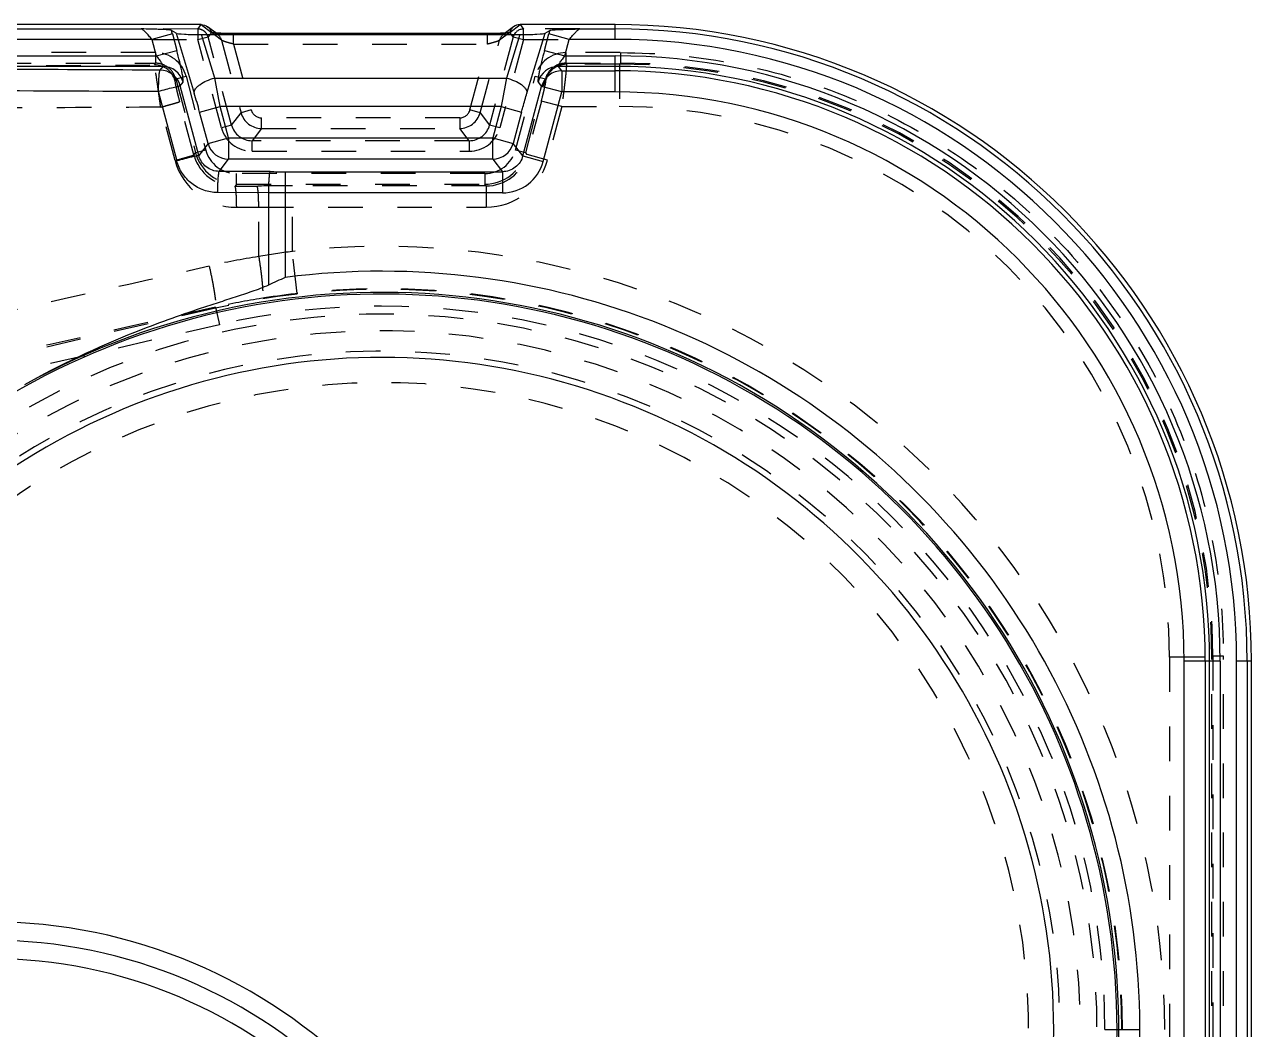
# Model space of a CAD drawing. Header units: millimetres. Extents: x 1727 to 4210, y -6182 to 759.
# Drawn here: x 2837.4 to 2895.3, y -463.1 to -415.7 of the extents above; entities that cross this region are included whole.
import ezdxf

# ---------------------------------------------------------------- set-up
doc = ezdxf.new("R2010")
doc.units = ezdxf.units.MM
doc.header["$LTSCALE"] = 16.335
doc.linetypes.add('HIDDEN', pattern=[0.2, 0.1, -0.1])
doc.layers.get('0').update_dxf_attribs({"linetype": 'CONTINUOUS'})
doc.layers.add('DEFAULT_2', color=8, linetype='HIDDEN')

msp = doc.modelspace()

# ---------------------------------------------------------------- linework, layer by layer
at = {"color": 7, "linetype": 'Continuous'}
for p, q in [((2845.754, -415.714), (2660.786, -415.714)), ((2845.754, -415.714), (2846.236, -416.085)), ((2846.441, -416.111), (2846.058, -415.817)), ((2860.482, -415.817), (2860.099, -416.111)), ((2860.304, -416.085), (2860.786, -415.714)), ((2865.27, -415.714), (2860.786, -415.714)), ((2865.27, -416.416), (2865.27, -415.714)), ((2810.032, -415.917), (2842.928, -415.917)), ((2843.432, -416.416), (2810.032, -416.416)), ((2844.396, -416.158), (2843.432, -416.416)), ((2843.432, -416.416), (2843.639, -417.188)), ((2844.568, -416.122), (2844.35, -415.99)), ((2844.396, -416.158), (2844.602, -416.93)), ((2844.568, -416.122), (2845.426, -418.943)), ((2845.766, -416.186), (2860.774, -416.186)), ((2846.39, -418.237), (2845.766, -416.186)), ((2846.379, -416.105), (2846.368, -416.104)), ((2847.023, -416.132), (2846.839, -416.128)), ((2847.283, -416.134), (2847.283, -416.134)), ((2859.326, -416.134), (2847.283, -416.134)), ((2859.257, -416.134), (2859.257, -416.134)), ((2859.521, -416.132), (2859.326, -416.134)), ((2859.7, -416.128), (2859.521, -416.132)), ((2860.774, -416.186), (2860.15, -418.237)), ((2861.114, -418.943), (2861.972, -416.122)), ((2861.938, -416.93), (2862.144, -416.158)), ((2861.972, -416.122), (2862.19, -415.99)), ((2863.108, -416.416), (2862.144, -416.158)), ((2862.901, -417.188), (2863.108, -416.416)), ((2865.27, -416.416), (2863.108, -416.416)), ((2863.612, -415.917), (2865.27, -415.917)), ((2843.639, -417.188), (2844.602, -416.93)), ((2861.938, -416.93), (2862.901, -417.188)), ((2815.852, -417.188), (2843.639, -417.188)), ((2862.901, -417.188), (2865.27, -417.188)), ((2865.27, -418.891), (2865.27, -417.188)), ((2843.939, -417.687), (2815.852, -417.687)), ((2843.939, -417.687), (2843.803, -417.863)), ((2865.27, -417.687), (2862.601, -417.687)), ((2862.76, -417.893), (2862.601, -417.687)), ((2862.76, -417.893), (2865.27, -417.893)), ((2862.76, -417.893), (2862.76, -418.891)), ((2844.767, -418.602), (2844.902, -418.426)), ((2845.641, -421.884), (2844.767, -418.602)), ((2846.39, -418.237), (2860.15, -418.237)), ((2860.918, -421.909), (2861.796, -418.633)), ((2861.638, -418.426), (2861.796, -418.633)), ((2862.76, -418.891), (2861.796, -418.633)), ((2843.728, -418.861), (2844.602, -422.142)), ((2861.882, -422.167), (2862.76, -418.891)), ((2865.27, -418.891), (2862.76, -418.891)), ((2845.681, -419.837), (2846.645, -419.579)), ((2846.077, -421.316), (2845.681, -419.837)), ((2859.895, -419.579), (2846.645, -419.579)), ((2847.041, -421.057), (2846.645, -419.579)), ((2859.895, -419.579), (2859.499, -421.057)), ((2859.895, -419.579), (2860.859, -419.837)), ((2860.859, -419.837), (2860.463, -421.316)), ((2846.077, -421.316), (2847.041, -421.057)), ((2847.041, -421.057), (2859.499, -421.057)), ((2847.041, -421.057), (2847.041, -422.055)), ((2859.499, -422.055), (2859.499, -421.057)), ((2859.499, -421.057), (2860.463, -421.316)), ((2846.077, -421.316), (2845.641, -421.884)), ((2860.918, -421.909), (2860.463, -421.316)), ((2846.597, -422.633), (2847.041, -422.055)), ((2859.499, -422.055), (2847.041, -422.055)), ((2859.499, -422.055), (2859.955, -422.649)), ((2860.918, -421.909), (2861.882, -422.167)), ((2849, -422.647), (2846.597, -422.633)), ((2849.718, -422.649), (2859.955, -422.649)), ((2849.718, -422.649), (2849.718, -427.634)), ((2859.955, -422.649), (2859.955, -423.646)), ((2848.921, -423.644), (2846.519, -423.631)), ((2859.955, -423.646), (2848.921, -423.644)), ((2848.921, -423.644), (2848.921, -427.998)), ((2893.796, -445.714), (2892.093, -445.714)), ((2892.093, -556.714), (2892.093, -445.714)), ((2893.09, -445.714), (2893.09, -556.714)), ((2893.297, -556.714), (2893.297, -445.714)), ((2893.796, -445.714), (2893.796, -556.714)), ((2895.27, -445.714), (2894.568, -445.714)), ((2894.568, -556.714), (2894.568, -445.714)), ((2895.067, -445.714), (2895.067, -556.714)), ((2895.27, -556.714), (2895.27, -445.714))]:
    msp.add_line(p, q, dxfattribs=at)
for points in [[(2846.839, -416.128), (2846.677, -416.123), (2846.544, -416.117), (2846.443, -416.111), (2846.379, -416.105)], [(2847.283, -416.134), (2847.222, -416.134), (2847.023, -416.132)], [(2859.992, -416.118), (2859.859, -416.124), (2859.7, -416.128)], [(2860.169, -416.105), (2860.177, -416.103), (2860.159, -416.105), (2860.093, -416.111), (2859.992, -416.118)]]:
    msp.add_lwpolyline(points, dxfattribs=at)
for centre, radius, start, end in [((2865.27, -445.714), 30, 0, 90), ((2822.214, -422.102), 22.965, 15.00003, 15.43451), ((2846.238, -416.585), 0.5, 74.82534, 90.10573), ((2847.021, -406.495), 9.636, 267.30894, 268.03906), ((2847.171, -402.22), 13.913, 268.02261, 268.90701), ((2847.252, -398.467), 17.667, 268.87524, 269.21341), ((2847.273, -397.013), 19.121, 269.21106, 269.42849), ((2847.282, -396.149), 19.985, 269.42839, 270.00392), ((2859.258, -396.111), 20.023, 269.99708, 270.45734), ((2859.264, -396.847), 19.287, 270.45508, 270.81747), ((2859.29, -398.601), 17.534, 270.8163, 271.15597), ((2859.343, -401.168), 14.966, 271.15278, 271.81738), ((2859.439, -404.345), 11.787, 271.83749, 272.1332), ((2859.542, -407.003), 9.127, 272.11134, 272.76259), ((2860.302, -416.585), 0.5, 89.89638, 105.59659), ((2884.288, -422.091), 22.925, 164.56515, 165.00039), ((2865.27, -445.714), 29.797, 0, 90), ((2865.27, -445.714), 29.298, 0, 90), ((2865.27, -445.714), 28.526, 0, 90), ((2843.799, -418.866), 1.003, 15.22947, 89.77053), ((2843.935, -418.69), 1.003, 15.24132, 89.75872), ((2862.605, -418.69), 1.003, 90.24135, 164.75861), ((2862.764, -418.896), 1.003, 90.22947, 164.77053), ((2865.27, -445.714), 28.027, 0, 90), ((2865.27, -445.714), 27.82, 0, 90), ((2786.579, -430.298), 61.015, 10.11819, 11.40062), ((2920.087, -430.322), 61.143, 168.60072, 169.88047), ((2819.188, -426.905), 27.419, 14.93785, 16.88139), ((2865.27, -445.714), 26.823, 0, 90), ((2847.045, -421.052), 1.003, 195.22947, 269.77053), ((2859.495, -421.052), 1.003, 270.22948, 344.77052), ((2859.955, -421.652), 1.994, 269.982, 345.01819), ((2849.717, -294.298), 128.351, 269.67995, 270.00019), ((2854.27, -463.079), 35.737, 341.01372, 97.31833), ((2873.557, -480.8), 58.266, 114.15063, 115.01257), ((2854.27, -463.079), 34.661, 290.85165, 128.74453), ((2854.27, -463.079), 34.742, 341.01484, 119.00191), ((2854.27, -463.079), 31.678, 290.8517, 131.64665), ((2835.77, -482.714), 24.706, 0, 90), ((2835.77, -482.714), 23.84, 0, 90), ((2835.77, -482.714), 22.974, 0, 90)]:
    msp.add_arc(centre, radius, start, end, dxfattribs=at)
for centre, major_axis, start_param, end_param in [((2845.611, -416.126), (1.048, -0.009), -3.046388, -1.422493), ((2860.928, -416.126), (1.048, 0.009), -1.719099, -0.095205)]:
    msp.add_ellipse(centre, major_axis=major_axis, ratio=0.056797, start_param=start_param, end_param=end_param, dxfattribs=at)
for points in [[(2845.753, -415.714), (2845.86, -415.714), (2845.973, -415.752), (2846.058, -415.817)], [(2860.786, -415.714), (2860.679, -415.714), (2860.567, -415.752), (2860.482, -415.817)], [(2842.615, -430.225), (2840.835, -430.934), (2839.095, -431.754), (2837.425, -432.694)]]:
    msp.add_open_spline(points, degree=3, dxfattribs=at)
for points, knots in [([(2844.35, -415.99), (2844.344, -415.986), (2844.325, -415.982), (2844.269, -415.972), (2844.165, -415.963), (2844.008, -415.952), (2843.818, -415.944), (2843.607, -415.936), (2843.308, -415.928), (2843.08, -415.922), (2842.928, -415.917)], [0, 0, 0, 0, 0.014545, 0.040016, 0.120853, 0.23418, 0.370364, 0.520836, 0.679114, 1, 1, 1, 1]), ([(2843.432, -416.416), (2843.385, -416.357), (2843.291, -416.246), (2843.171, -416.116), (2843.08, -416.027), (2843.021, -415.974), (2842.972, -415.938), (2842.941, -415.92), (2842.928, -415.917)], [0, 0, 0, 0, 0.31742, 0.611488, 0.741434, 0.853822, 0.942414, 1, 1, 1, 1]), ([(2846.236, -416.085), (2846.245, -416.091), (2846.281, -416.096), (2846.347, -416.106), (2846.448, -416.113), (2846.525, -416.118), (2846.568, -416.12)], [0, 0, 0, 0, 0.10026, 0.305905, 0.610235, 1, 1, 1, 1]), ([(2859.982, -416.12), (2860.004, -416.118), (2860.08, -416.114), (2860.156, -416.109), (2860.21, -416.103)], [0, 0, 0, 0, 0.296283, 1, 1, 1, 1]), ([(2860.21, -416.103), (2860.231, -416.101), (2860.262, -416.096), (2860.296, -416.091), (2860.304, -416.085)], [0, 0, 0, 0, 0.670522, 1, 1, 1, 1]), ([(2862.19, -415.99), (2862.196, -415.986), (2862.215, -415.982), (2862.271, -415.972), (2862.376, -415.963), (2862.533, -415.952), (2862.723, -415.944), (2862.934, -415.936), (2863.233, -415.928), (2863.46, -415.922), (2863.612, -415.917)], [0, 0, 0, 0, 0.014615, 0.040203, 0.121256, 0.234766, 0.370927, 0.52133, 0.679536, 1, 1, 1, 1]), ([(2863.108, -416.416), (2863.158, -416.354), (2863.256, -416.238), (2863.397, -416.086), (2863.504, -415.985), (2863.573, -415.935), (2863.6, -415.919), (2863.612, -415.917)], [0, 0, 0, 0, 0.33498, 0.638507, 0.870628, 0.949705, 1, 1, 1, 1]), ([(2844.902, -418.426), (2844.906, -418.421), (2844.909, -418.405), (2844.911, -418.357), (2844.902, -418.264), (2844.88, -418.119), (2844.844, -417.932), (2844.797, -417.711), (2844.718, -417.373), (2844.651, -417.11), (2844.602, -416.93)], [0, 0, 0, 0, 0.011511, 0.031183, 0.095927, 0.193181, 0.318822, 0.468037, 0.635434, 1, 1, 1, 1]), ([(2861.938, -416.93), (2861.889, -417.109), (2861.822, -417.372), (2861.743, -417.711), (2861.696, -417.932), (2861.66, -418.119), (2861.638, -418.264), (2861.629, -418.357), (2861.631, -418.405), (2861.634, -418.421), (2861.638, -418.426)], [0, 0, 0, 0, 0.364303, 0.53177, 0.681175, 0.806853, 0.90403, 0.968772, 0.988473, 1, 1, 1, 1]), ([(2843.639, -417.188), (2843.686, -417.247), (2843.77, -417.357), (2843.873, -417.504), (2843.928, -417.609), (2843.949, -417.663), (2843.944, -417.684), (2843.939, -417.687)], [0, 0, 0, 0, 0.380317, 0.699723, 0.911969, 0.970116, 1, 1, 1, 1]), ([(2862.601, -417.687), (2862.596, -417.684), (2862.591, -417.663), (2862.612, -417.609), (2862.667, -417.505), (2862.77, -417.357), (2862.854, -417.247), (2862.901, -417.188)], [0, 0, 0, 0, 0.029864, 0.087946, 0.300081, 0.619563, 1, 1, 1, 1]), ([(2843.803, -417.863), (2841.478, -417.851), (2832.17, -417.804), (2822.862, -417.764), (2815.88, -417.738)], [0, 0, 0, 0, 0.249851, 1, 1, 1, 1]), ([(2843.803, -417.863), (2843.796, -417.87), (2843.787, -417.902), (2843.774, -417.963), (2843.762, -418.06), (2843.751, -418.187), (2843.741, -418.34), (2843.732, -418.567), (2843.729, -418.743), (2843.728, -418.861)], [0, 0, 0, 0, 0.030562, 0.093218, 0.190773, 0.320107, 0.475614, 0.647564, 1, 1, 1, 1]), ([(2815.828, -418.736), (2818.154, -418.744), (2827.454, -418.78), (2836.754, -418.824), (2843.728, -418.861)], [0, 0, 0, 0, 0.250139, 1, 1, 1, 1]), ([(2843.728, -418.861), (2843.853, -418.827), (2844.087, -418.765), (2844.366, -418.694), (2844.554, -418.648), (2844.654, -418.624), (2844.722, -418.61), (2844.756, -418.602), (2844.767, -418.602)], [0, 0, 0, 0, 0.362226, 0.679467, 0.805605, 0.903479, 0.969038, 1, 1, 1, 1]), ([(2845.426, -418.943), (2845.418, -418.876), (2845.465, -418.762), (2845.573, -418.64), (2845.742, -418.5), (2846.015, -418.352), (2846.259, -418.269), (2846.39, -418.237)], [0, 0, 0, 0, 0.159494, 0.265486, 0.38942, 0.680561, 1, 1, 1, 1]), ([(2860.15, -418.237), (2860.28, -418.269), (2860.525, -418.352), (2860.798, -418.5), (2860.967, -418.64), (2861.074, -418.762), (2861.122, -418.876), (2861.114, -418.943)], [0, 0, 0, 0, 0.319254, 0.610249, 0.734273, 0.840389, 1, 1, 1, 1]), ([(2860.859, -419.837), (2860.879, -419.76), (2860.961, -419.461), (2861.047, -419.163), (2861.114, -418.943)], [0, 0, 0, 0, 0.257941, 1, 1, 1, 1]), ([(2845.641, -421.884), (2845.632, -421.883), (2845.6, -421.891), (2845.534, -421.904), (2845.432, -421.928), (2845.237, -421.976), (2844.957, -422.048), (2844.722, -422.11), (2844.602, -422.142)], [0, 0, 0, 0, 0.027773, 0.089958, 0.188779, 0.320427, 0.651856, 1, 1, 1, 1]), ([(2846.519, -423.631), (2846.303, -423.63), (2845.868, -423.555), (2845.288, -423.239), (2844.838, -422.755), (2844.658, -422.351), (2844.602, -422.142)], [0, 0, 0, 0, 0.249661, 0.499558, 0.749704, 1, 1, 1, 1]), ([(2846.597, -422.633), (2846.384, -422.632), (2845.945, -422.481), (2845.696, -422.091), (2845.641, -421.884)], [0, 0, 0, 0, 0.498855, 1, 1, 1, 1]), ([(2860.918, -421.909), (2860.864, -422.116), (2860.61, -422.505), (2860.169, -422.649), (2859.955, -422.649)], [0, 0, 0, 0, 0.499994, 1, 1, 1, 1]), ([(2846.597, -422.633), (2846.59, -422.64), (2846.58, -422.671), (2846.567, -422.731), (2846.555, -422.827), (2846.543, -422.954), (2846.533, -423.106), (2846.523, -423.335), (2846.52, -423.512), (2846.519, -423.631)], [0, 0, 0, 0, 0.030145, 0.091729, 0.187945, 0.316192, 0.471343, 0.643856, 1, 1, 1, 1]), ([(2849, -422.647), (2848.992, -422.654), (2848.982, -422.688), (2848.968, -422.751), (2848.956, -422.847), (2848.945, -422.97), (2848.935, -423.117), (2848.925, -423.344), (2848.921, -423.522), (2848.921, -423.644)], [0, 0, 0, 0, 0.033775, 0.099453, 0.196073, 0.320383, 0.468341, 0.634976, 1, 1, 1, 1]), ([(2848.921, -427.998), (2848.668, -428.116), (2848.142, -428.304), (2847.349, -428.568), (2846.554, -428.824), (2845.494, -429.171), (2844.176, -429.625), (2843.133, -430.019), (2842.615, -430.225)], [0, 0, 0, 0, 0.124972, 0.249953, 0.374944, 0.499941, 0.749954, 1, 1, 1, 1])]:
    msp.add_open_spline(points, degree=3, knots=knots, dxfattribs=at)
at = {"layer": 'DEFAULT_2', "color": 8, "linetype": 'HIDDEN'}
for p, q in [((2845.593, -415.925), (2845.754, -415.714)), ((2860.786, -415.714), (2860.947, -415.925)), ((2845.593, -415.925), (2842.928, -415.917)), ((2843.432, -416.416), (2845.593, -416.424)), ((2845.593, -415.925), (2845.593, -416.424)), ((2845.593, -416.424), (2846.076, -416.295)), ((2846.706, -420.578), (2845.593, -416.424)), ((2846.237, -416.085), (2846.076, -416.295)), ((2847.189, -420.449), (2846.076, -416.295)), ((2846.718, -416.455), (2846.237, -416.085)), ((2846.54, -416.187), (2846.441, -416.111)), ((2846.54, -416.187), (2846.536, -416.184)), ((2846.718, -416.455), (2847.633, -419.869)), ((2847.283, -416.634), (2847.283, -416.134)), ((2858.907, -419.869), (2859.822, -416.455)), ((2859.257, -416.634), (2859.257, -416.134)), ((2860.464, -416.295), (2859.351, -420.449)), ((2860.303, -416.085), (2859.822, -416.455)), ((2860.947, -416.424), (2859.833, -420.578)), ((2860.099, -416.111), (2860, -416.187)), ((2860, -416.187), (2860.003, -416.184)), ((2860.464, -416.295), (2860.303, -416.085)), ((2860.464, -416.295), (2860.947, -416.424)), ((2863.612, -415.917), (2860.947, -415.925)), ((2860.947, -416.424), (2860.947, -415.925)), ((2860.947, -416.424), (2863.108, -416.416)), ((2843.592, -417.038), (2662.948, -417.038)), ((2843.592, -417.038), (2843.592, -417.536)), ((2847.283, -416.634), (2859.257, -416.634)), ((2847.283, -416.634), (2848.116, -419.74)), ((2858.424, -419.74), (2859.257, -416.634)), ((2865.503, -417.038), (2862.948, -417.038)), ((2862.948, -417.038), (2862.948, -417.536)), ((2865.515, -417.038), (2865.515, -417.536)), ((2662.948, -417.536), (2843.592, -417.536)), ((2843.552, -417.614), (2843.592, -417.536)), ((2862.948, -417.536), (2865.515, -417.536)), ((2862.948, -417.536), (2862.972, -417.584)), ((2865.468, -417.584), (2862.972, -417.584)), ((2865.468, -417.584), (2865.515, -417.536)), ((2865.468, -417.584), (2865.468, -419.579)), ((2844.556, -418.277), (2845.038, -418.148)), ((2845.038, -418.149), (2845.971, -421.629)), ((2860.569, -421.629), (2861.502, -418.149)), ((2861.502, -418.148), (2861.984, -418.277)), ((2844.517, -418.353), (2844.556, -418.277)), ((2844.556, -418.277), (2845.488, -421.758)), ((2861.052, -421.758), (2861.984, -418.277)), ((2861.984, -418.277), (2862.007, -418.323)), ((2845.41, -421.861), (2844.734, -419.35)), ((2861.791, -419.32), (2861.115, -421.841)), ((2862.755, -419.579), (2861.791, -419.32)), ((2844.521, -422.119), (2843.845, -419.609)), ((2847.189, -420.449), (2847.633, -419.869)), ((2848.116, -419.74), (2847.633, -419.869)), ((2858.907, -419.869), (2858.424, -419.74)), ((2858.907, -419.869), (2859.351, -420.449)), ((2862.755, -419.579), (2862.08, -422.099)), ((2862.755, -419.579), (2865.454, -419.579)), ((2847.189, -420.449), (2846.706, -420.578)), ((2857.942, -420.11), (2848.598, -420.11)), ((2848.598, -420.61), (2848.598, -420.11)), ((2857.942, -420.11), (2857.942, -420.61)), ((2859.833, -420.578), (2859.351, -420.449)), ((2848.598, -420.61), (2848.153, -421.189)), ((2848.598, -420.61), (2857.942, -420.61)), ((2858.387, -421.189), (2857.942, -420.61)), ((2845.971, -421.629), (2845.488, -421.758)), ((2858.387, -421.189), (2848.153, -421.189)), ((2848.153, -421.688), (2848.153, -421.189)), ((2858.387, -421.189), (2858.387, -421.688)), ((2861.052, -421.758), (2860.569, -421.629)), ((2845.41, -421.861), (2845.488, -421.758)), ((2848.153, -421.688), (2858.386, -421.688)), ((2861.115, -421.841), (2861.052, -421.758)), ((2862.08, -422.099), (2861.115, -421.841)), ((2847.417, -423.239), (2847.417, -422.739)), ((2859.122, -422.739), (2847.418, -422.739)), ((2859.123, -422.739), (2859.123, -423.239)), ((2847.417, -423.239), (2847.348, -423.329)), ((2847.348, -423.329), (2848.388, -423.325)), ((2847.417, -423.239), (2859.123, -423.239)), ((2859.186, -423.321), (2850.056, -423.321)), ((2850.056, -426.409), (2850.056, -423.321)), ((2859.186, -423.321), (2859.123, -423.239)), ((2859.186, -423.321), (2859.186, -424.32)), ((2847.427, -424.328), (2848.468, -424.323)), ((2848.468, -424.323), (2859.186, -424.32)), ((2848.468, -426.648), (2848.468, -424.326)), ((2850.284, -428.391), (2850.056, -426.409)), ((2846.434, -429.082), (2830.272, -432.807)), ((2846.424, -429.038), (2846.614, -429.86)), ((2846.614, -429.86), (2830.451, -433.585)), ((2891.405, -445.515), (2893.4, -445.515)), ((2891.405, -445.529), (2891.405, -556.714)), ((2893.4, -445.515), (2893.447, -445.468)), ((2893.4, -556.714), (2893.4, -445.515)), ((2893.447, -445.468), (2893.946, -445.468)), ((2893.447, -445.468), (2893.447, -556.714)), ((2893.946, -556.714), (2893.946, -445.481)), ((2888.36, -463.079), (2891.181, -463.079))]:
    msp.add_line(p, q, dxfattribs=at)
for points in [[(2846.368, -416.104), (2846.363, -416.103), (2846.413, -416.117), (2846.514, -416.168), (2846.534, -416.182)], [(2860.006, -416.183), (2860.023, -416.17), (2860.122, -416.119), (2860.169, -416.105)]]:
    msp.add_lwpolyline(points, dxfattribs=at)
for centre, radius, start, end in [((2845.592, -416.426), 0.501, 65.21064, 89.80488), ((2846.238, -416.582), 0.497, 14.77948, 74.82534), ((2860.302, -416.582), 0.497, 105.59659, 165.22075), ((2860.948, -416.425), 0.501, 90.12397, 164.87603), ((2843.592, -418.534), 1.497, 14.93814, 89.98502), ((2862.948, -418.535), 1.497, 90.01599, 165.06144), ((2753.486, 16608.798), 17026.65, 270.1759389, 270.3030801), ((2843.55, -418.617), 1.002, 15.22265, 89.86488), ((2865.482, -445.502), 27.917, 359.97177, 90.02823), ((2865.545, -445.439), 27.9, 359.93918, 90.06086), ((2848.599, -419.61), 1, 195.04838, 269.95162), ((2848.598, -419.611), 0.499, 194.9818, 270.01716), ((2857.942, -419.611), 0.499, 269.9818, 345.01716), ((2857.941, -419.61), 1, 270.04838, 344.95162), ((2865.493, -445.49), 25.911, 359.91358, 90.08642), ((2848.152, -420.192), 0.997, 194.90831, 270.0911), ((2858.388, -420.192), 0.997, 269.90831, 345.0911), ((2848.153, -420.19), 1.498, 194.98758, 270.00332), ((2858.387, -420.19), 1.498, 269.98758, 345.00332), ((2847.417, -421.242), 1.497, 194.98114, 270.01967), ((2859.123, -421.242), 1.497, 269.98114, 345.01966), ((2847.402, -421.341), 2.984, 195.10409, 270.21192), ((2847.418, -421.24), 1.998, 195.02239, 269.97762), ((2859.122, -421.24), 1.998, 270.02239, 344.97762), ((2859.189, -421.328), 1.993, 269.90726, 345.09367), ((2859.186, -421.325), 2.995, 269.9923, 345.0077), ((2850.055, -821.726), 398.405, 89.9998, 90.23969), ((2854.27, -463.079), 36.911, 0, 96.55476), ((2854.222, -463.13), 36.934, 98.96288, 102.65423), ((2854.405, -460.814), 34.679, 97.20429, 99.85858), ((2854.054, -463.013), 34.821, 98.95964, 102.65738), ((2854.27, -463.079), 34.888, 0, 102.97897), ((2854.823, -467.894), 39.762, 96.55465, 98.95883), ((2854.27, -463.079), 34.916, 0, 96.55476), ((2854.27, -463.079), 34.09, 0, 102.97897), ((2854.27, -463.079), 33.717, 282.47454, 127.52546), ((2854.27, -463.079), 32.929, 282.47454, 127.52546), ((2854.27, -463.079), 31.969, 280.30331, 129.69669), ((2854.27, -463.079), 30.491, 280.30072, 129.69832), ((2854.27, -463.079), 30.491, 147.63481, 262.36519), ((2854.27, -463.079), 33.717, 152.47454, 257.52546), ((2854.27, -463.079), 31.969, 150.30331, 259.69669), ((2854.27, -463.079), 32.929, 152.47454, 257.52546)]:
    msp.add_arc(centre, radius, start, end, dxfattribs=at)
for points in [[(2846.058, -415.817), (2846.143, -415.882), (2846.209, -415.981), (2846.237, -416.085)], [(2860.482, -415.817), (2860.397, -415.882), (2860.331, -415.981), (2860.303, -416.085)], [(2845.976, -416.103), (2845.929, -416.048), (2845.869, -416.002), (2845.803, -415.971)], [(2846.076, -416.295), (2846.057, -416.225), (2846.022, -416.158), (2845.976, -416.103)]]:
    msp.add_open_spline(points, degree=3, dxfattribs=at)
for points, knots in [([(2847.283, -416.634), (2847.215, -416.618), (2847.088, -416.586), (2846.938, -416.543), (2846.837, -416.51), (2846.78, -416.489), (2846.743, -416.472), (2846.723, -416.461), (2846.718, -416.455)], [0, 0, 0, 0, 0.350856, 0.661491, 0.788294, 0.889506, 0.960845, 1, 1, 1, 1]), ([(2859.822, -416.455), (2859.817, -416.461), (2859.797, -416.472), (2859.759, -416.489), (2859.703, -416.51), (2859.602, -416.543), (2859.452, -416.586), (2859.325, -416.618), (2859.257, -416.634)], [0, 0, 0, 0, 0.039152, 0.110491, 0.2117, 0.3385, 0.649132, 1, 1, 1, 1]), ([(2865.503, -417.038), (2867.362, -417.04), (2871.091, -417.396), (2876.463, -419.024), (2881.416, -421.667), (2885.756, -425.228), (2889.317, -429.568), (2891.96, -434.521), (2893.587, -439.893), (2893.943, -443.622), (2893.946, -445.481)], [0, 0, 0, 0, 0.125001, 0.250001, 0.375001, 0.5, 0.624999, 0.749999, 0.874999, 1, 1, 1, 1]), ([(2843.845, -419.609), (2843.811, -419.366), (2843.749, -418.912), (2843.672, -418.375), (2843.619, -418.017), (2843.59, -417.826), (2843.568, -417.698), (2843.558, -417.634), (2843.552, -417.614)], [0, 0, 0, 0, 0.365453, 0.68178, 0.806936, 0.903932, 0.969001, 1, 1, 1, 1]), ([(2844.556, -418.277), (2844.5, -418.07), (2844.247, -417.682), (2843.806, -417.536), (2843.592, -417.536)], [0, 0, 0, 0, 0.500214, 1, 1, 1, 1]), ([(2862.948, -417.536), (2862.734, -417.536), (2862.293, -417.682), (2862.039, -418.071), (2861.984, -418.277)], [0, 0, 0, 0, 0.499913, 1, 1, 1, 1]), ([(2862.972, -417.584), (2862.863, -417.584), (2862.642, -417.625), (2862.256, -417.827), (2862.062, -418.12), (2862.007, -418.323)], [0, 0, 0, 0, 0.252487, 0.512386, 1, 1, 1, 1]), ([(2862.972, -417.584), (2862.977, -417.604), (2862.972, -417.668), (2862.966, -417.796), (2862.947, -417.987), (2862.922, -418.234), (2862.888, -418.527), (2862.834, -418.981), (2862.789, -419.336), (2862.755, -419.579)], [0, 0, 0, 0, 0.030613, 0.09531, 0.192033, 0.317015, 0.465871, 0.633409, 1, 1, 1, 1]), ([(2844.517, -418.353), (2844.512, -418.363), (2844.517, -418.397), (2844.523, -418.46), (2844.542, -418.558), (2844.568, -418.682), (2844.602, -418.829), (2844.656, -419.055), (2844.702, -419.23), (2844.734, -419.35)], [0, 0, 0, 0, 0.030383, 0.095076, 0.192261, 0.318084, 0.467886, 0.635821, 1, 1, 1, 1]), ([(2861.791, -419.32), (2861.823, -419.2), (2861.868, -419.025), (2861.923, -418.799), (2861.956, -418.652), (2861.982, -418.528), (2862.001, -418.431), (2862.007, -418.367), (2862.012, -418.332), (2862.007, -418.323)], [0, 0, 0, 0, 0.364198, 0.531645, 0.68103, 0.806766, 0.904205, 0.969356, 1, 1, 1, 1]), ([(2843.845, -419.609), (2843.954, -419.579), (2844.114, -419.536), (2844.319, -419.478), (2844.455, -419.439), (2844.567, -419.406), (2844.65, -419.381), (2844.702, -419.362), (2844.728, -419.355), (2844.734, -419.35)], [0, 0, 0, 0, 0.363675, 0.537373, 0.692625, 0.820309, 0.915251, 0.974495, 1, 1, 1, 1]), ([(2843.845, -419.609), (2841.169, -419.623), (2830.457, -419.677), (2819.744, -419.721), (2811.708, -419.748)], [0, 0, 0, 0, 0.249837, 1, 1, 1, 1]), ([(2844.521, -422.119), (2844.63, -422.089), (2844.792, -422.045), (2844.999, -421.987), (2845.134, -421.948), (2845.245, -421.915), (2845.327, -421.891), (2845.378, -421.873), (2845.403, -421.865), (2845.41, -421.861)], [0, 0, 0, 0, 0.367448, 0.541696, 0.696588, 0.823208, 0.916838, 0.975003, 1, 1, 1, 1]), ([(2845.41, -421.861), (2845.521, -422.274), (2846.036, -423.049), (2846.92, -423.332), (2847.348, -423.329)], [0, 0, 0, 0, 0.500293, 1, 1, 1, 1]), ([(2847.427, -424.328), (2847.426, -424.209), (2847.423, -424.031), (2847.413, -423.802), (2847.404, -423.648), (2847.392, -423.521), (2847.379, -423.424), (2847.366, -423.366), (2847.356, -423.334), (2847.348, -423.329)], [0, 0, 0, 0, 0.35532, 0.528589, 0.684873, 0.81413, 0.91069, 0.971524, 1, 1, 1, 1]), ([(2848.468, -424.323), (2848.467, -424.204), (2848.464, -424.027), (2848.454, -423.798), (2848.445, -423.644), (2848.433, -423.517), (2848.42, -423.42), (2848.406, -423.362), (2848.396, -423.33), (2848.388, -423.325)], [0, 0, 0, 0, 0.355272, 0.528518, 0.684784, 0.814031, 0.910595, 0.971455, 1, 1, 1, 1]), ([(2848.468, -426.648), (2848.504, -426.878), (2848.553, -427.221), (2848.606, -427.667), (2848.636, -427.967), (2848.653, -428.219), (2848.659, -428.41), (2848.655, -428.53), (2848.644, -428.591), (2848.636, -428.61), (2848.631, -428.617)], [0, 0, 0, 0, 0.352558, 0.524177, 0.67933, 0.808456, 0.906003, 0.968859, 0.988025, 1, 1, 1, 1]), ([(2825.935, -431.641), (2827.618, -431.261), (2834.35, -429.742), (2841.082, -428.227), (2846.131, -427.094)], [0, 0, 0, 0, 0.250102, 1, 1, 1, 1]), ([(2846.133, -427.104), (2846.184, -427.331), (2846.255, -427.668), (2846.336, -428.106), (2846.384, -428.4), (2846.419, -428.647), (2846.437, -428.834), (2846.441, -428.951), (2846.434, -429.012), (2846.429, -429.032), (2846.424, -429.038)], [0, 0, 0, 0, 0.354656, 0.52645, 0.681305, 0.80987, 0.906812, 0.969194, 0.988184, 1, 1, 1, 1]), ([(2846.424, -429.038), (2844.942, -429.371), (2839.011, -430.706), (2833.081, -432.044), (2828.633, -433.049)], [0, 0, 0, 0, 0.249906, 1, 1, 1, 1])]:
    msp.add_open_spline(points, degree=3, knots=knots, dxfattribs=at)

doc.saveas('drawing.dxf')
